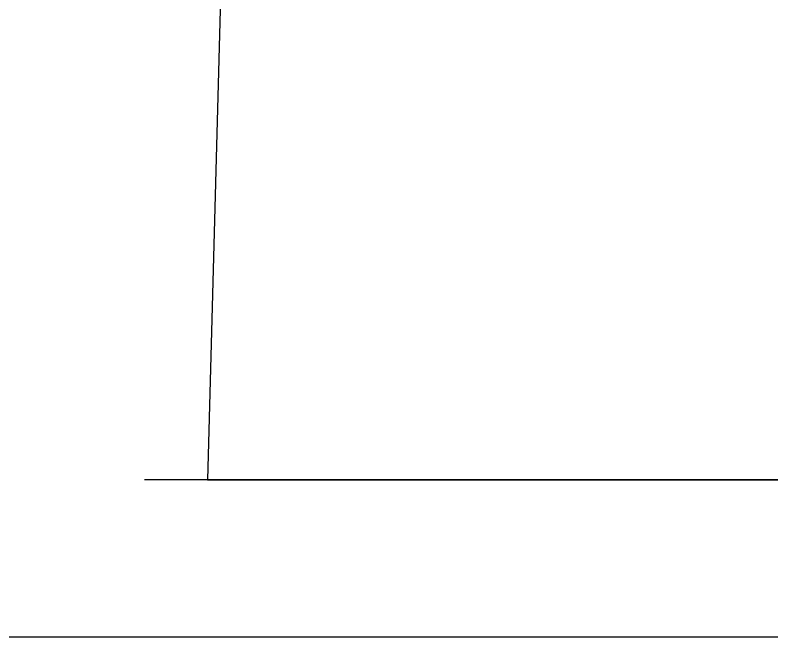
# Model space of a CAD drawing. Header units: millimetres. Extents: x 2148 to 2681, y 758 to 986.
# Drawn here: x 2290.7268 to 2290.8824, y 875.2153 to 875.343 of the extents above; entities that cross this region are included whole.
import ezdxf

# ---------------------------------------------------------------- set-up
doc = ezdxf.new("R2010")
doc.units = ezdxf.units.MM
for name, color, linetype in [('0.1', 193, 'Continuous'), ('0.4', 121, 'Continuous'), ('A-Wall', 4, 'Continuous')]:
    doc.layers.add(name, color=color, linetype=linetype)

msp = doc.modelspace()

# ---------------------------------------------------------------- linework, layer by layer
at = {"layer": '0.1'}
for p, q in [((2290.7728867, 875.491358, 0), (2290.7663507, 875.247528, 0)), ((2290.7728867, 875.491358, 0), (2290.7663507, 875.247528, 0)), ((2290.7728867, 875.491358, 0), (2290.7663507, 875.247528, 0)), ((2290.7728867, 875.491358, 0), (2290.7663507, 875.247528, 0)), ((2290.7728867, 875.491358, 0), (2290.7663507, 875.247528, 0)), ((2290.7728867, 875.491358, 0), (2290.7663507, 875.247528, 0)), ((2290.7728867, 875.491358, 0), (2290.7663507, 875.247528, 0)), ((2290.7728867, 875.491358, 0), (2290.7663507, 875.247528, 0)), ((2290.7728867, 875.491358, 0), (2290.7663507, 875.247528, 0)), ((2290.7728867, 875.491358, 0), (2290.7663507, 875.247528, 0)), ((2291.3390511, 875.247528, 0), (2290.7533851, 875.247528, 0)), ((2291.3390511, 875.247528, 0), (2290.7533851, 875.247528, 0)), ((2291.3390511, 875.247528, 0), (2290.7533851, 875.247528, 0)), ((2291.3390511, 875.247528, 0), (2290.7533851, 875.247528, 0)), ((2291.3390511, 875.247528, 0), (2290.7533851, 875.247528, 0)), ((2291.3390511, 875.247528, 0), (2290.7533851, 875.247528, 0)), ((2291.3390511, 875.247528, 0), (2290.7533851, 875.247528, 0)), ((2291.3390511, 875.247528, 0), (2290.7533851, 875.247528, 0)), ((2291.3390511, 875.247528, 0), (2290.7533851, 875.247528, 0)), ((2291.3390511, 875.247528, 0), (2290.7533851, 875.247528, 0)), ((2290.7663507, 875.247528, 0), (2291.3260855, 875.247528, 0)), ((2290.7663507, 875.247528, 0), (2291.3260855, 875.247528, 0)), ((2290.7663507, 875.247528, 0), (2291.3260855, 875.247528, 0)), ((2290.7663507, 875.247528, 0), (2291.3260855, 875.247528, 0)), ((2290.7663507, 875.247528, 0), (2291.3260855, 875.247528, 0)), ((2290.7663507, 875.247528, 0), (2291.3260855, 875.247528, 0)), ((2290.7663507, 875.247528, 0), (2291.3260855, 875.247528, 0)), ((2290.7663507, 875.247528, 0), (2291.3260855, 875.247528, 0)), ((2290.7663507, 875.247528, 0), (2291.3260855, 875.247528, 0)), ((2290.7663507, 875.247528, 0), (2291.3260855, 875.247528, 0))]:
    msp.add_line(p, q, dxfattribs=at)
at = {"layer": '0.4', "color": 193, "lineweight": 0, "ltscale": 0.5}
for p, q in [((2290.7663507, 875.247528, 0), (2290.7728867, 875.491358, 0)), ((2290.7663507, 875.247528, 0), (2290.7728867, 875.491358, 0)), ((2290.7663507, 875.247528, 0), (2290.7728867, 875.491358, 0)), ((2290.7663507, 875.247528, 0), (2290.7728867, 875.491358, 0)), ((2290.7663507, 875.247528, 0), (2290.7728867, 875.491358, 0)), ((2290.7663507, 875.247528, 0), (2290.7728867, 875.491358, 0)), ((2290.7663507, 875.247528, 0), (2290.7728867, 875.491358, 0)), ((2290.7663507, 875.247528, 0), (2290.7728867, 875.491358, 0)), ((2290.7663507, 875.247528, 0), (2290.7728867, 875.491358, 0)), ((2290.7663507, 875.247528, 0), (2290.7728867, 875.491358, 0)), ((2290.9197369, 875.247528, 0), (2290.7663507, 875.247528, 0)), ((2290.9197369, 875.247528, 0), (2290.7663507, 875.247528, 0)), ((2290.9197369, 875.247528, 0), (2290.7663507, 875.247528, 0)), ((2290.9197369, 875.247528, 0), (2290.7663507, 875.247528, 0)), ((2290.9197369, 875.247528, 0), (2290.7663507, 875.247528, 0)), ((2290.9197369, 875.247528, 0), (2290.7663507, 875.247528, 0)), ((2290.9197369, 875.247528, 0), (2290.7663507, 875.247528, 0)), ((2290.9197369, 875.247528, 0), (2290.7663507, 875.247528, 0)), ((2290.9197369, 875.247528, 0), (2290.7663507, 875.247528, 0)), ((2290.9197369, 875.247528, 0), (2290.7663507, 875.247528, 0))]:
    msp.add_line(p, q, dxfattribs=at)
at = {"layer": 'A-Wall', "ltscale": 10}
msp.add_line((2290.4855609, 875.2152586, 0), (2296.8786173, 875.2152586, 0), dxfattribs=at)

doc.saveas('drawing.dxf')
